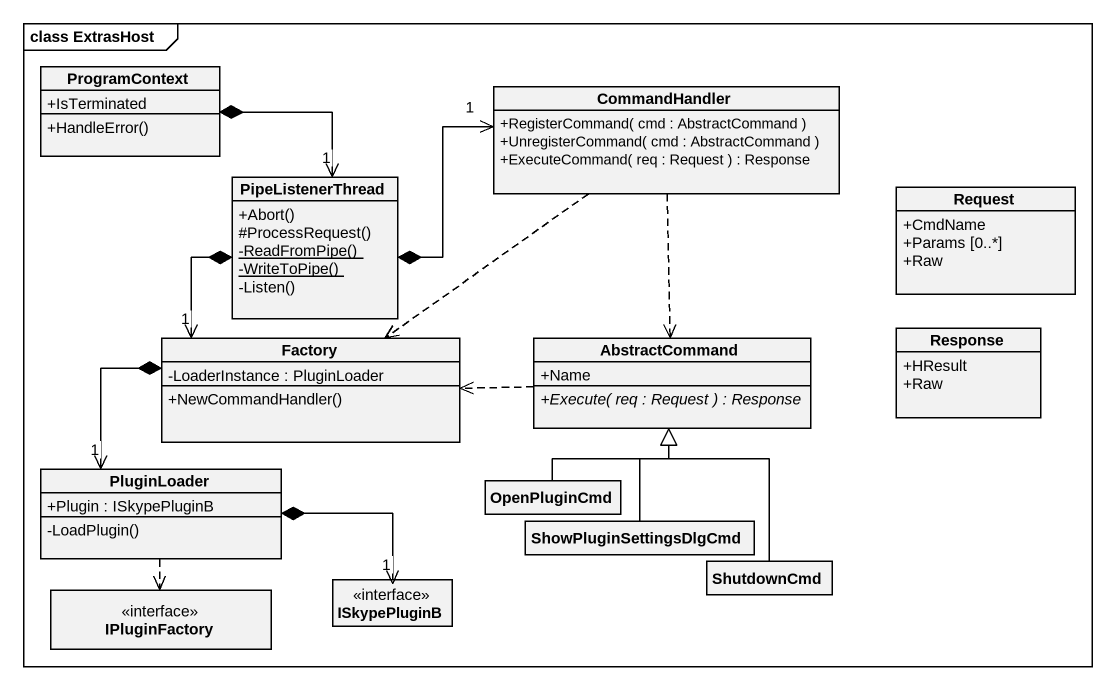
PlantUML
@startuml
mainframe class ExtrasHost
hide circle
hide empty members
skinparam classAttributeIconSize 0
class ProgramContext {
  +IsTerminated
  +HandleError()
}
class CommandHandler {
  +RegisterCommand( cmd : AbstractCommand )
  +UnregisterCommand( cmd : AbstractCommand )
  +ExecuteCommand( req : Request ) : Response
}
class PipeListenerThread {
  +Abort()
  #ProcessRequest()
  {static} -ReadFromPipe()
  {static} -WriteToPipe()
  -Listen()
}
class Request {
  +CmdName
  +Params [0..*]
  +Raw
}
class Factory {
  -LoaderInstance : PluginLoader
  +NewCommandHandler()
}
class AbstractCommand {
  +Name
  {abstract} +Execute( req : Request ) : Response
}
class Response {
  +HResult
  +Raw
}
class PluginLoader {
  +Plugin : ISkypePluginB
  -LoadPlugin()
}
class OpenPluginCmd
class ShowPluginSettingsDlgCmd
class ShutdownCmd
interface IPluginFactory
interface ISkypePluginB
ProgramContext *--> "1" PipeListenerThread
CommandHandler ..> Factory
CommandHandler ..> AbstractCommand
PipeListenerThread *-right-> "1" CommandHandler
PipeListenerThread *--> "1" Factory
Factory *--> "1" PluginLoader
AbstractCommand .left.> Factory
PluginLoader ..> IPluginFactory
PluginLoader *-right-> "1" ISkypePluginB
OpenPluginCmd -up-|> AbstractCommand
ShowPluginSettingsDlgCmd -up-|> AbstractCommand
ShutdownCmd -up-|> AbstractCommand
@enduml
